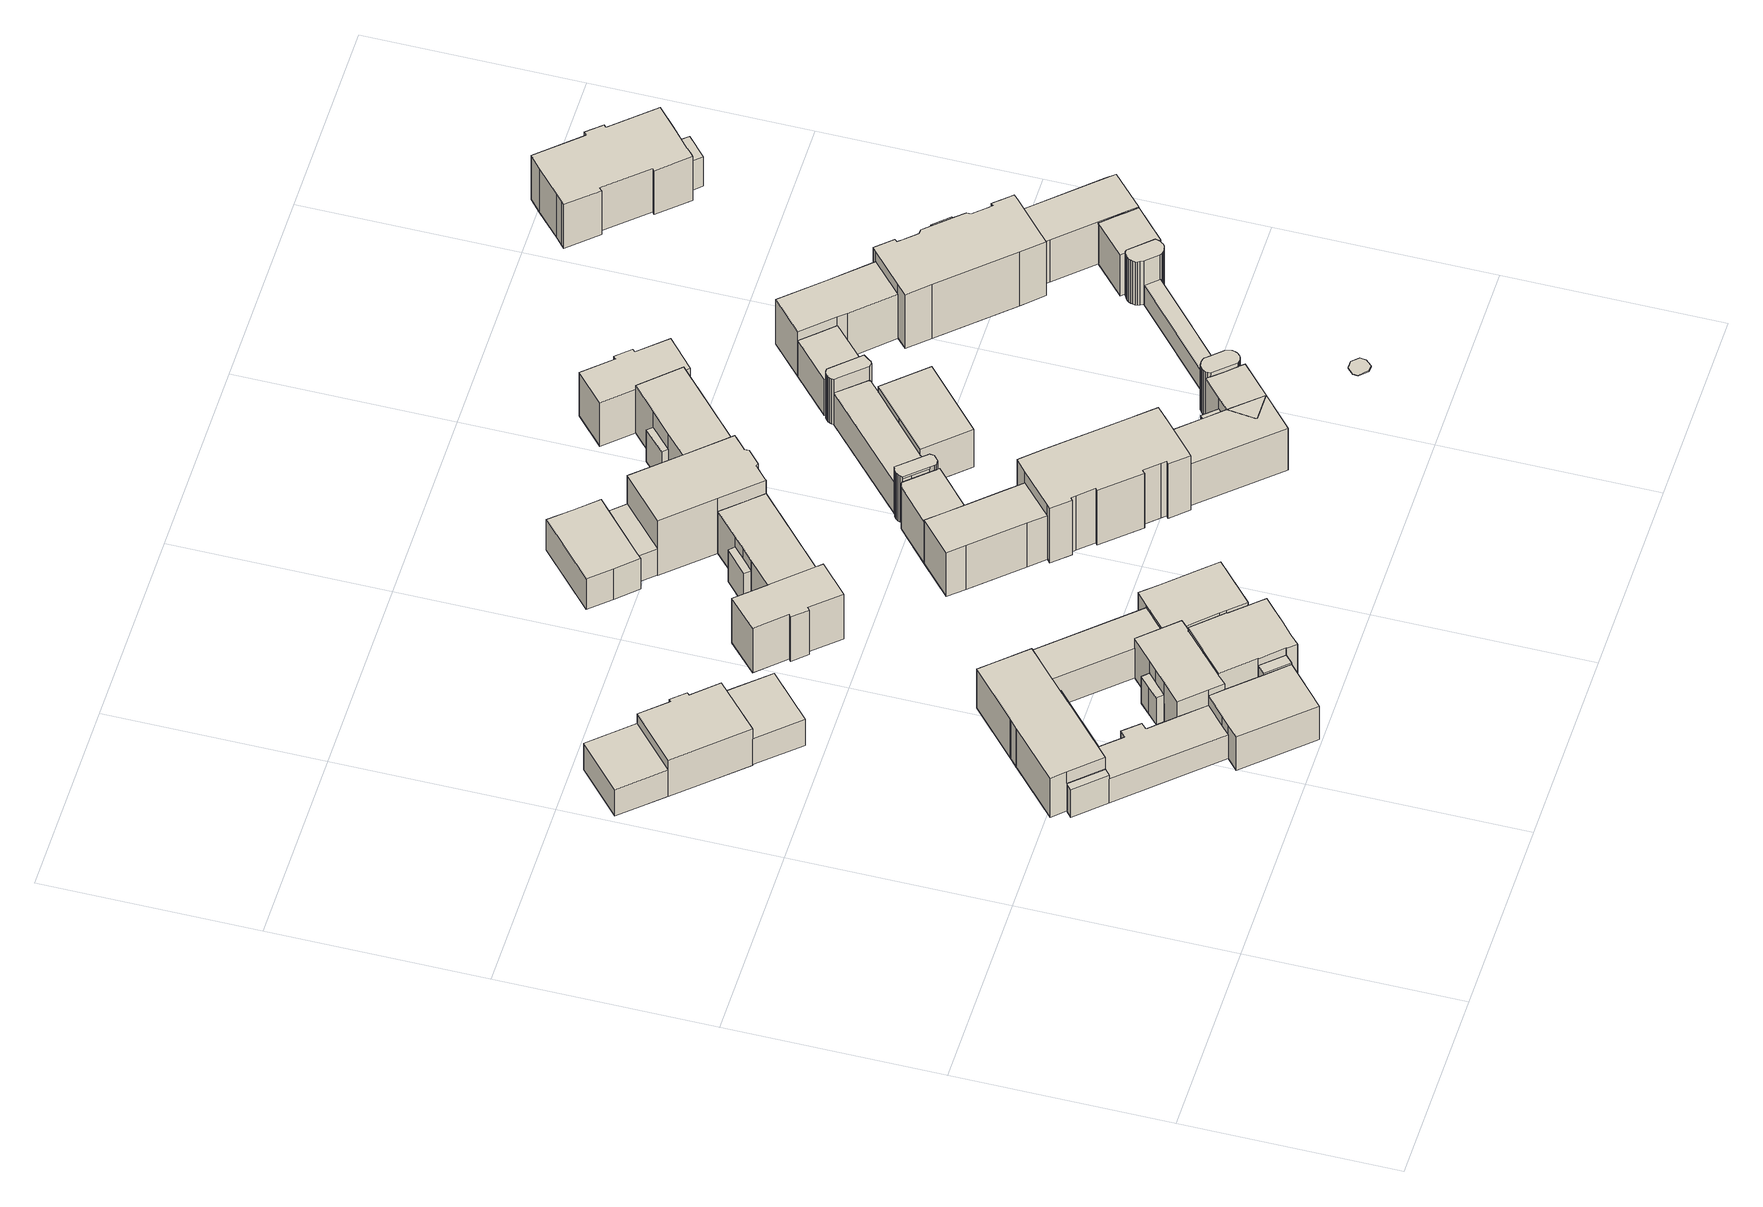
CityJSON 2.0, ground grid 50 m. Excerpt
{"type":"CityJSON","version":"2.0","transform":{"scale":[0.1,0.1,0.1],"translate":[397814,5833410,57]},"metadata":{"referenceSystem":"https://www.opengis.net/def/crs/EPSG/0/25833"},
"CityObjects":{
"building1":{"type":"Building","attributes":{"name":"Haus 26","Gemeindeschluessel":"11000003","function":"31001_1010"},"address":[{"country":"Germany","locality":"Berlin","thoroughfareNumber":"90 (16)","thoroughfareName":"Wiltbergstraße"}],"children":["building1-1","building1-2","building1-3"]},
"building1-1":{"type":"BuildingPart","attributes":{"BezugspunktDach":"2200","measuredHeight":11.38,"storeysAboveGround":1},"parents":["building1"],"geometry":[{"type":"Solid","lod":"1","boundaries":[[[[0,1,2,3]],[[4,5,6,7]],[[5,4,2,1]],[[6,5,1,0]],[[7,6,0,3]],[[7,3,2,4]]]]}]},
"building1-2":{"type":"BuildingPart","attributes":{"BezugspunktDach":"2200","measuredHeight":15.1,"storeysAboveGround":1},"parents":["building1"],"geometry":[{"type":"MultiSurface","lod":"1","boundaries":[[[8,9,10,11,12,13,14,15]],[[16,17,18,19,20,21,22,23]],[[24,25,15,14]],[[16,23,26,27,28]],[[17,16,14,13]],[[18,17,13,12]],[[19,18,12,11]],[[20,19,11,10]],[[21,20,10,9]],[[22,21,4,7,3,2,9,8]],[[23,22,8,15]],[[28,27,26,25,24]],[[2,3,7,4]]]}]},
"building1-3":{"type":"BuildingPart","attributes":{"BezugspunktDach":"2200","measuredHeight":11.54,"storeysAboveGround":1},"parents":["building1"],"geometry":[{"type":"MultiSurface","lod":"1","boundaries":[[[25,24,29,30]],[[31,28,27,32]],[[31,32,30,29]],[[28,31,29,24]],[[32,27,25,30]],[[27,28,24,25,33]]]}]},
"building2":{"type":"Building","attributes":{"Gemeindeschluessel":"11000003","BezugspunktDach":"2200","function":"51009_1610","measuredHeight":4.75,"storeysAboveGround":0},"address":[{"country":"Germany","locality":"Berlin"}],"geometry":[{"type":"Solid","lod":"1","boundaries":[[[[34,35,36,37,38,39]],[[40,41,42,43,44,45]],[[40,45,39,38]],[[41,40,38,37]],[[42,41,37,36]],[[43,42,36,35]],[[44,43,35,34]],[[45,44,34,39]]]]}]},
"building3":{"type":"Building","attributes":{"name":"Haus 20","Gemeindeschluessel":"11000003","function":"31001_2020"},"address":[{"country":"Germany","locality":"Berlin","thoroughfareNumber":"50 (21)","thoroughfareName":"Wiltbergstraße"}],"children":["building3-1","building3-2","building3-3","building3-4","building3-5","building3-6","building3-7","building3-8","building3-9","building3-10","building3-11","building3-12"]},
"building3-1":{"type":"BuildingPart","attributes":{"BezugspunktDach":"2200","measuredHeight":15.46,"storeysAboveGround":1},"parents":["building3"],"geometry":[{"type":"MultiSurface","lod":"1","boundaries":[[[46,47,48,49,50,51,52,53,54,55,56,57,58,59,60,61]],[[62,63,64,65,66,67,68,69,70,71,72,73,74,75,76,77]],[[78,79,77,61,60]],[[63,80,81,78,60,59]],[[82,80,63,59,58]],[[65,64,58,57]],[[66,83,84,57,56]],[[85,83,66,56,55]],[[68,67,55,54]],[[69,68,54,53]],[[70,69,53,52]],[[71,70,52,51]],[[72,71,51,50]],[[73,72,50,49]],[[74,73,49,48]],[[86,87,88,74,48,47]],[[76,75,47,46]],[[77,76,46,61]],[[62,77,79,78]],[[80,63,89,81]],[[62,78,81,89]],[[64,63,80,82]],[[84,83,66,65]],[[90,67,66,83,85]],[[75,74,88,87,86]]]}]},
"building3-2":{"type":"BuildingPart","attributes":{"BezugspunktDach":"2200","measuredHeight":13.93,"storeysAboveGround":1},"parents":["building3"],"geometry":[{"type":"MultiSurface","lod":"1","boundaries":[[[91,92,93,94,95,96,97,98]],[[99,100,101,102,103,104,105,106]],[[99,106,98,97]],[[107,108,97,96]],[[109,110,107,100,96,95]],[[111,112,113,111,114]],[[103,102,94,93]],[[105,104,92,91]],[[106,105,91,98]],[[100,99,115,108,107]],[[101,112,111,110,109]],[[114,111,113,100,107,110]],[[95,94,102,101]],[[116,104,103,93,92]]]}]},
"building3-3":{"type":"BuildingPart","attributes":{"BezugspunktDach":"2200","measuredHeight":11.31,"storeysAboveGround":1},"parents":["building3"],"geometry":[{"type":"MultiSurface","lod":"1","boundaries":[[[108,110,109,117,118,119,120,121,122,123,124]],[[125,126,127,128,129,130,131,101,111,99,132]],[[127,126,122,121]],[[128,127,121,120]],[[129,128,120,119]],[[130,129,119,118]],[[131,130,118,117]],[[133,100,107,100,134]],[[132,99,108,124]],[[125,135,136,123]],[[132,124,136,135]],[[126,125,123,122]],[[101,131,117,109]],[[111,101,109,110]],[[134,100,107,108,99]],[[111,110,107,100,133]]]}]},
"building3-4":{"type":"BuildingPart","attributes":{"BezugspunktDach":"2200","measuredHeight":11,"storeysAboveGround":1},"parents":["building3"],"geometry":[{"type":"Solid","lod":"1","boundaries":[[[[137,138,88,87,139]],[[75,74,73,104,103]],[[75,103,139,87]],[[73,74,88,138]],[[104,73,138,137]],[[103,104,137,139],[103,93,92,104]],[[75,87,88,74]],[[93,103,104,92]]]]}]},
"building3-5":{"type":"BuildingPart","attributes":{"BezugspunktDach":"2200","measuredHeight":15.38,"storeysAboveGround":1},"parents":["building3"],"geometry":[{"type":"MultiSurface","lod":"1","boundaries":[[[140,141,79,81,80,82,142,143,144,145,146,147,148,149]],[[150,151,152,153,154,155,156,64,63,89,77,102,101,131]],[[150,131,149,148]],[[157,158,159,150,148,147]],[[160,161,157,151,147,146]],[[153,152,146,145]],[[162,163,153,145,144]],[[164,165,166,155,154,144,143],[166,167,162,154]],[[156,168,164,143,142]],[[64,156,142,82]],[[102,77,79,141]],[[95,94,141,140]],[[169,117,109,101,131,101,140,149]],[[151,170,158,157]],[[170,150,159,158,171]],[[152,151,157,161,160]],[[154,153,163,162]],[[167,166,154,162]],[[155,166,165,164]],[[155,164,168,156]],[[172,63,64,82,80]],[[89,63,80,81]],[[173,77,62,78,79]],[[174,89,175,81,78,176,62]],[[101,102,94,95]],[[131,101,109,117,169]]]}]},
"building3-6":{"type":"BuildingPart","attributes":{"BezugspunktDach":"2200","measuredHeight":11.17,"storeysAboveGround":1},"parents":["building3"],"geometry":[{"type":"MultiSurface","lod":"1","boundaries":[[[163,162,167,177,178,179,180,181]],[[182,183,184,185,166,154,153,186]],[[187,188,189,190,179]],[[184,183,179,178]],[[186,153,163,181]],[[182,186,191,181,180]],[[182,180,190,189]],[[183,189,188,187]],[[185,184,178,177]],[[192,166,193,185,194,177,167]],[[154,166,167,162]],[[153,154,162,163]]]}]},
"building3-7":{"type":"BuildingPart","attributes":{"BezugspunktDach":"2200","measuredHeight":13.79,"storeysAboveGround":1},"parents":["building3"],"geometry":[{"type":"MultiSurface","lod":"1","boundaries":[[[164,168,195,196,197,198,199,200,201,202,203,165]],[[184,204,205,206,207,208,209,210,211,156,155,166]],[[178,177,185,166,165,203],[185,177,167,166]],[[204,184,203,202]],[[205,204,202,201]],[[206,205,201,200]],[[207,206,200,199]],[[208,207,199,198]],[[212,213,198,197]],[[214,212,209,197,196]],[[211,210,196,195]],[[156,211,195,168]],[[184,215,185,177,178]],[[177,185,166,167]],[[209,208,213,212]],[[216,210,217,209,212,214]],[[155,156,168,164]],[[167,166,155,164,165]]]}]},
"building3-8":{"type":"BuildingPart","attributes":{"BezugspunktDach":"2200","measuredHeight":6.77,"storeysAboveGround":1},"parents":["building3"],"geometry":[{"type":"MultiSurface","lod":"1","boundaries":[[[85,213,214,84,83]],[[65,210,208,67,66]],[[210,65,84,214]],[[67,208,213,85]],[[66,83,84,65]],[[209,212,213,208]],[[210,214,212,209]],[[67,85,83,66]]]}]},
"building3-9":{"type":"BuildingPart","attributes":{"BezugspunktDach":"2200","measuredHeight":9.48,"storeysAboveGround":1},"parents":["building3"],"geometry":[{"type":"MultiSurface","lod":"1","boundaries":[[[159,158,161,218,219,220]],[[221,222,152,170,150,223]],[[221,223,220,219]],[[222,221,219,218]],[[152,222,218,161]],[[223,150,159,220]],[[170,151,157,158]],[[152,161,157,224,151]],[[150,170,158,159]]]}]},
"building3-10":{"type":"BuildingPart","attributes":{"BezugspunktDach":"2200","measuredHeight":15.88,"storeysAboveGround":1},"parents":["building3"],"geometry":[{"type":"MultiSurface","lod":"1","boundaries":[[[225,226,227,228,229,230,231,232,233,234,235,236,237]],[[238,239,240,241,242,243,244,245,246,247,248,249,250]],[[238,250,237,236]],[[239,238,236,235]],[[240,239,235,234]],[[241,240,234,233]],[[242,241,233,232]],[[243,242,232,231]],[[188,251,231,230]],[[181,180,190,230,229]],[[186,245,244,189,182]],[[246,245,229,228]],[[247,246,228,227]],[[136,123,125,135,248,247,227,226],[126,125,123,122]],[[249,248,226,225],[249,252,253,248]],[[250,249,225,237]],[[254,244,243,251,188]],[[186,182,180,181]],[[182,189,190,180]],[[135,125,123,136]],[[123,125,126,122]],[[252,249,248,253]]]}]},
"building3-11":{"type":"BuildingPart","attributes":{"BezugspunktDach":"2200","measuredHeight":8.69,"storeysAboveGround":1},"parents":["building3"],"geometry":[{"type":"MultiSurface","lod":"1","boundaries":[[[188,187,255,251]],[[256,257,244,243]],[[256,243,251,255]],[[257,256,255,187]],[[244,257,183,189,188]],[[187,188,189,183]],[[243,244,188,251]]]}]},
"building3-12":{"type":"BuildingPart","attributes":{"BezugspunktDach":"2200","measuredHeight":8.69,"storeysAboveGround":1},"parents":["building3"],"geometry":[{"type":"MultiSurface","lod":"1","boundaries":[[[258,253,252,259]],[[249,248,260,261]],[[249,261,259,252]],[[124,136,135,132,260,248,253,258]],[[261,260,258,259]],[[253,248,249,252]],[[132,135,136,124]]]}]},
"building4":{"type":"Building","attributes":{"Gemeindeschluessel":"11000003","BezugspunktDach":"2200","function":"51009_1610","measuredHeight":4.71,"storeysAboveGround":0},"address":[{"country":"Germany","locality":"Berlin"}],"geometry":[{"type":"Solid","lod":"1","boundaries":[[[[262,263,264,265]],[[266,267,268,269]],[[266,269,265,264]],[[267,266,264,263]],[[268,267,263,262]],[[269,268,262,265]]]]}]},
"building5":{"type":"Building","attributes":{"name":"Evangelische Schule Berlin-Buch Haus 27","Gemeindeschluessel":"11000003","function":"31001_3021"},"address":[{"country":"Germany","locality":"Berlin","thoroughfareNumber":"90 (17)","thoroughfareName":"Wiltbergstraße"}],"children":["building5-1","building5-2","building5-3","building5-4","building5-5","building5-6","building5-7","building5-8","building5-9"]},
"building5-1":{"type":"BuildingPart","attributes":{"BezugspunktDach":"2200","measuredHeight":16.35,"storeysAboveGround":2},"parents":["building5"],"geometry":[{"type":"MultiSurface","lod":"1","boundaries":[[[270,271,272,273,274,275,276,277,278,279,280,281]],[[282,283,284,285,286,287,288,289,290,291,292,293]],[[282,293,281,280]],[[283,282,280,279]],[[294,295,283,279,278]],[[285,296,294,278,277]],[[286,285,277,276]],[[286,297,286,287]],[[287,275,287,288]],[[289,288,274,288,289,298]],[[290,289,273,272]],[[284,283,295,294]],[[284,294,296,285]],[[287,286,297,276,275]],[[288,287,275,274]],[[298,289,288,274,273]],[[291,290,272,271]],[[292,299,291,271,270]],[[292,270,281,293]]]}]},
"building5-2":{"type":"BuildingPart","attributes":{"BezugspunktDach":"2200","measuredHeight":10.02,"storeysAboveGround":2},"parents":["building5"],"geometry":[{"type":"Solid","lod":"1","boundaries":[[[[295,294,296,300,301]],[[302,285,284,283,303]],[[302,303,301,300]],[[285,302,300,296]],[[303,283,295,301]],[[284,285,296,294]],[[284,294,295,283]]]]}]},
"building5-3":{"type":"BuildingPart","attributes":{"BezugspunktDach":"2200","measuredHeight":21.59,"storeysAboveGround":2},"parents":["building5"],"geometry":[{"type":"MultiSurface","lod":"1","boundaries":[[[304,305,306,307,308,309,310,311,312,313,314,315]],[[316,317,318,319,320,321,322,323,324,289,286,325]],[[326,327,328,329,316,325,315,314]],[[317,316,314,313]],[[330,331,332,313,312]],[[319,318,312,311]],[[320,319,311,310]],[[321,320,310,309]],[[322,321,309,308]],[[323,322,308,307]],[[324,323,307,306]],[[289,324,306,305]],[[286,276,275,274,273,305,304]],[[325,286,304,315]],[[329,328,327,326]],[[318,317,332,331,330]],[[287,275,276,286]],[[287,288,274,275]],[[289,273,274,288]]]}]},
"building5-4":{"type":"BuildingPart","attributes":{"BezugspunktDach":"2200","measuredHeight":14.94,"storeysAboveGround":2},"parents":["building5"],"geometry":[{"type":"MultiSurface","lod":"1","boundaries":[[[330,333,334,335,336,331]],[[337,338,339,340,341,342]],[[337,342,331,336]],[[343,344,336,335]],[[339,338,335,334]],[[340,345,346,334,333]],[[341,340,333,330]],[[342,341,318,317]],[[338,337,344,343]],[[339,346,345,340]],[[317,318,347,330,331]]]}]},
"building5-5":{"type":"BuildingPart","attributes":{"BezugspunktDach":"2200","measuredHeight":10.42,"storeysAboveGround":2},"parents":["building5"],"geometry":[{"type":"MultiSurface","lod":"1","boundaries":[[[348,349,350,351,352,353,354,355]],[[356,357,358,359,360,361,362,363]],[[356,363,355,354]],[[357,356,354,353]],[[358,357,353,352]],[[359,358,352,351]],[[364,365,359,351,350]],[[361,360,350,349]],[[362,361,349,348]],[[363,362,348,355]],[[366,360,359,365,364]]]}]},
"building5-6":{"type":"BuildingPart","attributes":{"BezugspunktDach":"2200","measuredHeight":8.83,"storeysAboveGround":2},"parents":["building5"],"geometry":[{"type":"MultiSurface","lod":"1","boundaries":[[[327,326,365,364]],[[359,329,328,360]],[[329,359,365,326]],[[360,328,327,364]],[[367,359,360,364,365]],[[328,329,326,327]]]}]},
"building5-7":{"type":"BuildingPart","attributes":{"BezugspunktDach":"2200","measuredHeight":16.11,"storeysAboveGround":2},"parents":["building5"],"geometry":[{"type":"MultiSurface","lod":"1","boundaries":[[[368,369,370,371,372,373,374,375,376,377,378]],[[379,380,293,290,381,382,383,384,385,386,387]],[[379,387,378,377]],[[380,379,377,376]],[[293,380,376,375]],[[290,272,271,270,281,375,374]],[[381,290,374,373]],[[382,381,373,372]],[[383,382,372,371]],[[384,383,371,370]],[[385,384,370,369]],[[386,385,369,368]],[[387,386,368,378]],[[291,271,272,290]],[[292,270,271,291]],[[292,293,388,281,270,389]]]}]},
"building5-8":{"type":"BuildingPart","attributes":{"BezugspunktDach":"2200","measuredHeight":15.77,"storeysAboveGround":2},"parents":["building5"],"geometry":[{"type":"MultiSurface","lod":"1","boundaries":[[[346,345,390,391,392,393,394,395,396,397]],[[398,399,400,401,402,403,404,340,339,405]],[[398,405,397,396]],[[399,398,396,395]],[[400,399,395,394]],[[401,400,394,393]],[[402,401,393,392]],[[403,402,392,391]],[[404,403,391,390]],[[340,404,390,345]],[[405,339,346,397]],[[406,339,340,345,346]]]}]},
"building5-9":{"type":"BuildingPart","attributes":{"BezugspunktDach":"2200","measuredHeight":10.01,"storeysAboveGround":2},"parents":["building5"],"geometry":[{"type":"Solid","lod":"1","boundaries":[[[[344,343,407,408]],[[409,338,337,410]],[[409,410,408,407]],[[338,409,407,343]],[[410,337,344,408]],[[337,338,343,344]]]]}]},
"building6":{"type":"Building","attributes":{"Gemeindeschluessel":"11000003","BezugspunktDach":"2200","function":"31001_1010","measuredHeight":9.65,"storeysAboveGround":1},"address":[{"country":"Germany","locality":"Berlin","thoroughfareNumber":"50 (19)","thoroughfareName":"Wiltbergstraße"}],"geometry":[{"type":"Solid","lod":"1","boundaries":[[[[411,412,413,414]],[[415,416,417,418]],[[415,418,414,413]],[[416,415,413,412]],[[417,416,412,411]],[[418,417,411,414]]]]}]},
"building7":{"type":"Building","attributes":{"name":"Haus 21","Gemeindeschluessel":"11000003","function":"31001_1010"},"address":[{"country":"Germany","locality":"Berlin","thoroughfareNumber":"50 (18)","thoroughfareName":"Wiltbergstraße"}],"children":["building7-1","building7-2","building7-3","building7-4","building7-5","building7-6","building7-7","building7-8","building7-9","building7-10","building7-11","building7-12","building7-13","building7-14","building7-15","building7-16"]},
"building7-1":{"type":"BuildingPart","attributes":{"BezugspunktDach":"2200","measuredHeight":15.93,"storeysAboveGround":2},"parents":["building7"],"geometry":[{"type":"MultiSurface","lod":"1","boundaries":[[[419,420,421,422,423,424,425,426]],[[427,428,418,417,429,430,431,432]],[[427,432,426,433,434]],[[418,428,424,423]],[[417,418,423,422]],[[429,417,422,421]],[[430,429,421,420]],[[431,430,420,419]],[[432,431,419,426]],[[434,433,426,425]],[[428,427,425,424]]]}]},
"building7-2":{"type":"BuildingPart","attributes":{"BezugspunktDach":"2200","measuredHeight":13.93,"storeysAboveGround":2},"parents":["building7"],"geometry":[{"type":"MultiSurface","lod":"1","boundaries":[[[435,436,437,438,439,440,441,442,443,444,445,446,447,448,449,450,451,452,453,454,455,456,457,458,459]],[[460,461,462,463,464,465,466,467,468,469,470,471,472,473,474,475,476,477,478,479,480,481,482,483,484]],[[460,484,459,458]],[[461,460,458,457]],[[462,461,457,456]],[[463,462,456,455]],[[464,463,455,454]],[[465,464,454,453]],[[466,465,453,452]],[[467,466,452,451]],[[468,467,451,450]],[[469,468,450,449]],[[470,469,449,448]],[[471,470,448,447]],[[472,471,447,446]],[[473,472,446,445]],[[474,473,445,444]],[[475,474,444,443]],[[476,475,443,442]],[[477,476,442,441]],[[478,477,441,440]],[[479,478,440,439]],[[480,479,439,438]],[[481,480,438,437]],[[482,481,437,436]],[[483,482,436,435]],[[485,486,487,435,459]],[[484,488,486,485]],[[488,483,487,486]]]}]},
"building7-3":{"type":"BuildingPart","attributes":{"BezugspunktDach":"2200","measuredHeight":14.17,"storeysAboveGround":2},"parents":["building7"],"geometry":[{"type":"MultiSurface","lod":"1","boundaries":[[[489,490,491,492,493,494,495,496,497,498,499,500,501,502,503]],[[504,505,506,507,508,509,510,511,512,513,514,515,516,517,518]],[[504,518,503,502]],[[505,504,502,501]],[[506,505,501,500]],[[507,506,500,499]],[[508,507,499,498]],[[509,508,498,497]],[[510,509,497,496]],[[511,510,496,495]],[[519,520,521,511,495,494]],[[513,512,494,493]],[[514,513,493,492]],[[515,514,492,491]],[[516,515,491,490]],[[517,516,490,489]],[[522,523,524,489,503]],[[512,525,520,519]],[[525,511,521,520,526]],[[518,527,523,522]],[[527,517,524,523]]]}]},
"building7-4":{"type":"BuildingPart","attributes":{"BezugspunktDach":"2200","measuredHeight":21.02,"storeysAboveGround":2},"parents":["building7"],"geometry":[{"type":"MultiSurface","lod":"1","boundaries":[[[528,529,530,531,532,533,534,535,536,537,538,539,540,541,542,543,544,545,546,547,548,549,550,551]],[[552,553,554,555,556,557,558,559,560,561,562,563,564,565,566,567,568,569,570,571,572,573,574,575]],[[552,575,551,550]],[[553,576,577,550,549]],[[554,553,549,548]],[[555,554,548,547]],[[556,555,547,546]],[[557,556,546,545]],[[558,557,545,544]],[[559,558,544,543]],[[560,559,543,542]],[[561,560,542,541]],[[562,561,541,540]],[[563,562,540,539]],[[564,563,539,538]],[[565,564,538,537]],[[566,565,537,536]],[[567,566,536,535]],[[568,567,535,534]],[[569,568,534,533]],[[570,569,533,532]],[[578,579,532,531]],[[572,571,531,530]],[[573,572,530,529]],[[574,573,529,528]],[[575,574,528,551]],[[552,577,576,553]],[[571,570,579,578]]]}]},
"building7-5":{"type":"BuildingPart","attributes":{"BezugspunktDach":"2200","measuredHeight":14.51,"storeysAboveGround":2},"parents":["building7"],"geometry":[{"type":"MultiSurface","lod":"1","boundaries":[[[580,581,582,583,584,585,586,587,588,589,590,591]],[[592,593,594,595,596,597,598,599,600,601,602,603]],[[592,603,591,590]],[[593,592,590,589]],[[594,593,589,588]],[[595,594,588,587]],[[596,595,587,586]],[[597,596,586,585]],[[598,597,585,584]],[[604,605,606,584,583]],[[600,599,583,582]],[[601,600,582,581]],[[602,601,581,580]],[[599,607,605,604]],[[598,606,605,607]],[[602,608,609,603]]]}]},
"building7-6":{"type":"BuildingPart","attributes":{"BezugspunktDach":"2200","measuredHeight":15.92,"storeysAboveGround":2},"parents":["building7"],"geometry":[{"type":"MultiSurface","lod":"1","boundaries":[[[610,611,612,613,614,615,616,579,578]],[[617,618,619,620,621,622,623,624,625]],[[617,625,626,571,570]],[[618,617,579,616]],[[619,618,616,615]],[[620,619,615,614]],[[621,620,614,613]],[[627,628,621,613,612]],[[629,630,631,632,627,612,611]],[[624,623,611,610]],[[625,624,610,578]],[[570,571,626,578,579]],[[622,621,628,627]],[[623,633,634,631,630,629]],[[635,636,632,631,634]],[[637,636,622,627,632]]]}]},
"building7-7":{"type":"BuildingPart","attributes":{"BezugspunktDach":"2200","measuredHeight":15.85,"storeysAboveGround":2},"parents":["building7"],"geometry":[{"type":"MultiSurface","lod":"1","boundaries":[[[638,639,640,628,632,631,630,641]],[[623,634,636,621,642,643,644,645]],[[623,645,641,630]],[[646,622,647]],[[642,621,628,640]],[[643,642,640,648,649,650]],[[644,643,639,650,651]],[[645,644,651,652,653,641]],[[634,623,630,631]],[[636,634,631,632]],[[647,622,627,628,621]],[[636,632,627,622,646]],[[650,649,648,639]],[[651,650,639,638]],[[638,653,652,651]]]}]},
"building7-8":{"type":"BuildingPart","attributes":{"BezugspunktDach":"2200","measuredHeight":15.97,"storeysAboveGround":2},"parents":["building7"],"geometry":[{"type":"MultiSurface","lod":"1","boundaries":[[[654,655,656,657,658,659,660,661,662]],[[663,664,665,666,667,668,669,670,671]],[[663,671,662,661]],[[672,673,674,661,660]],[[665,675,672,664,660,659]],[[666,665,659,658]],[[667,666,658,657]],[[668,667,676,677]],[[669,668,656,655]],[[670,669,655,654]],[[671,670,654,662]],[[664,663,674,673,672]],[[664,672,675,665]],[[677,676,657,656]]]}]},
"building7-9":{"type":"BuildingPart","attributes":{"BezugspunktDach":"2200","measuredHeight":13.12,"storeysAboveGround":2},"parents":["building7"],"geometry":[{"type":"MultiSurface","lod":"1","boundaries":[[[675,678,608,609,679,680,681,682,673]],[[683,684,685,686,687,688,689,665,663]],[[683,663,673,682]],[[684,683,682,681]],[[685,684,681,680]],[[686,685,680,679]],[[687,686,679,609]],[[688,687,603,602]],[[689,688,608,678]],[[665,689,678,675]],[[602,603,609,608]],[[663,664,672,673]],[[675,672,664,665]]]}]},
"building7-10":{"type":"BuildingPart","attributes":{"BezugspunktDach":"2200","measuredHeight":15.93,"storeysAboveGround":2},"parents":["building7"],"geometry":[{"type":"MultiSurface","lod":"1","boundaries":[[[421,690,486,691,692,422,693]],[[417,416,694,695,696,429,697]],[[417,697,693,422]],[[416,417,422,692]],[[694,416,692,691]],[[695,694,691,485,484,488]],[[696,695,486,488,483,487,690]],[[429,696,690,421]],[[697,429,421,693]],[[488,484,485,486]],[[487,483,488,486]]]}]},
"building7-11":{"type":"BuildingPart","attributes":{"BezugspunktDach":"2200","measuredHeight":21.17,"storeysAboveGround":2},"parents":["building7"],"geometry":[{"type":"MultiSurface","lod":"1","boundaries":[[[698,699,700,701,702,703,704,705,706,707,708,709,710,711,712,713,714,715,716,717,718]],[[677,676,719,720,721,722,723,724,433,725,726,727,728,729,730,731,732,733,734,735,736]],[[677,736,718,717]],[[657,656,717,716]],[[719,676,716,715]],[[720,719,715,714]],[[721,720,714,713]],[[722,721,713,712]],[[723,722,712,711]],[[724,723,711,710]],[[433,426,425,424,710,709]],[[725,433,709,708]],[[726,725,708,707]],[[727,726,707,706]],[[728,727,706,705]],[[729,728,705,704]],[[730,729,704,703]],[[731,730,703,702]],[[732,731,702,701]],[[733,732,701,700]],[[734,733,700,699]],[[735,734,699,698]],[[736,735,698,718]],[[676,677,737,656,657]],[[434,425,426,433]],[[724,738,424,425,434]]]}]},
"building7-12":{"type":"BuildingPart","attributes":{"BezugspunktDach":"2200","measuredHeight":17.54,"storeysAboveGround":2},"parents":["building7"],"geometry":[{"type":"MultiSurface","lod":"1","boundaries":[[[739,740,741,742,743,744]],[[745,746,747,748,749,750]],[[751,752,750,744,743]],[[753,751,745,743,742]],[[747,746,742,741]],[[748,747,741,740]],[[749,748,740,739]],[[750,749,739,744]],[[745,750,752,751]],[[746,754,745,751,753]]]}]},
"building7-13":{"type":"BuildingPart","attributes":{"BezugspunktDach":"2200","measuredHeight":11.43,"storeysAboveGround":2},"parents":["building7"],"geometry":[{"type":"MultiSurface","lod":"1","boundaries":[[[605,604,752,753,524,523,522,606]],[[518,527,517,746,750,755,756,757]],[[518,757,606,522]],[[517,527,523,527,517,524]],[[746,517,524,753]],[[755,750,752,604]],[[756,755,604,599,607]],[[757,756,605,607,598]],[[527,518,522,523]],[[745,751,752,750,758]],[[746,753,751,759,745]],[[607,599,604,605]],[[598,607,605,606]]]}]},
"building7-14":{"type":"BuildingPart","attributes":{"BezugspunktDach":"2200","measuredHeight":13.57,"storeysAboveGround":2},"parents":["building7"],"geometry":[{"type":"MultiSurface","lod":"1","boundaries":[[[760,761,762,763,764,765,766,767,768,769,770,771,772,773,774,775,776,777,778,779,780,781,782]],[[783,784,785,786,787,788,789,652,649,790,791,792,793,794,795,796,797,798,799,800,801,802,803]],[[783,803,782,781]],[[784,783,781,780]],[[785,784,780,779]],[[786,785,779,778]],[[787,786,778,777]],[[788,787,777,776]],[[789,788,776,775]],[[652,789,775,774]],[[648,639,638,653,774,773]],[[790,649,773,772]],[[791,790,772,771]],[[792,791,771,770]],[[793,792,770,769]],[[794,793,769,768]],[[795,794,768,767]],[[796,795,767,766]],[[797,796,766,765]],[[798,797,765,764]],[[799,798,764,763]],[[800,799,763,762]],[[801,800,762,761]],[[802,801,761,760]],[[803,802,760,782]],[[649,650,639,648]],[[650,651,638,639]],[[804,651,652,653,638]]]}]},
"building7-15":{"type":"BuildingPart","attributes":{"BezugspunktDach":"2200","measuredHeight":18.25,"storeysAboveGround":2},"parents":["building7"],"geometry":[{"type":"MultiSurface","lod":"1","boundaries":[[[805,806,577,576,807,808,809]],[[810,811,812,813,814,815,816]],[[810,816,809,808]],[[811,810,808,807]],[[812,811,807,576]],[[813,812,576,553,552,577]],[[814,813,577,806]],[[815,814,806,805]],[[817,818,819,805,809]],[[577,552,553,576]],[[816,820,821,818,817]],[[815,819,818,821]]]}]},
"building7-16":{"type":"BuildingPart","attributes":{"BezugspunktDach":"2200","measuredHeight":12.15,"storeysAboveGround":2},"parents":["building7"],"geometry":[{"type":"MultiSurface","lod":"1","boundaries":[[[521,520,519,819,818,817,822]],[[816,821,815,823,824,825,826]],[[816,826,822,817]],[[823,815,819,519]],[[824,823,519,512,525]],[[825,824,520,525,511]],[[826,825,521,822]],[[821,816,817,818]],[[821,818,819,815]],[[525,512,519,520]],[[511,525,520,521]]]}]},
"building8":{"type":"Building","attributes":{"Gemeindeschluessel":"11000003","BezugspunktDach":"2200","function":"31001_2000","measuredHeight":0.292,"storeysAboveGround":1},"address":[{"country":"Germany","locality":"Berlin","thoroughfareNumber":"50 (45)","thoroughfareName":"Wiltbergstraße"}],"geometry":[{"type":"Solid","lod":"1","boundaries":[[[[827,828,829,830,831,832,833,834]],[[835,836,837,838,839,840,841,842]],[[835,842,834,833]],[[836,835,833,832]],[[837,836,832,831]],[[838,837,831,830]],[[839,838,830,829]],[[840,839,829,828]],[[841,840,828,827]],[[842,841,827,834]]]]}]},
"building9":{"type":"Building","attributes":{"Gemeindeschluessel":"11000003","BezugspunktDach":"2200","function":"51009_1610","measuredHeight":7.19,"storeysAboveGround":0},"address":[{"country":"Germany","locality":"Berlin"}],"geometry":[{"type":"Solid","lod":"1","boundaries":[[[[843,844,845,846]],[[847,848,849,850]],[[847,850,846,845]],[[848,847,845,844]],[[849,848,844,843]],[[850,849,843,846]]]]}]},
"building10":{"type":"Building","attributes":{"Gemeindeschluessel":"11000003","BezugspunktDach":"2200","function":"51009_1610","measuredHeight":15.5,"storeysAboveGround":0},"address":[{"country":"Germany","locality":"Berlin"}],"geometry":[{"type":"Solid","lod":"1","boundaries":[[[[851,852,853,854]],[[855,856,857,858]],[[855,858,854,853]],[[856,855,853,852]],[[857,856,852,851]],[[858,857,851,854]]]]}]},
"building11":{"type":"Building","attributes":{"Gemeindeschluessel":"11000003","BezugspunktDach":"2200","function":"51009_1610","measuredHeight":12.57,"storeysAboveGround":0},"address":[{"country":"Germany","locality":"Berlin"}],"geometry":[{"type":"Solid","lod":"1","boundaries":[[[[859,860,861,862]],[[863,864,865,866]],[[863,866,862,861]],[[864,863,861,860]],[[865,864,860,859]],[[866,865,859,862]]]]}]},
"building12":{"type":"Building","attributes":{"name":"Haus 28","Gemeindeschluessel":"11000003","function":"31001_3060"},"address":[{"country":"Germany","locality":"Berlin","thoroughfareNumber":"64","thoroughfareName":"Wiltbergstraße"}],"children":["building12-1","building12-2"]},
"building12-1":{"type":"BuildingPart","attributes":{"BezugspunktDach":"2200","measuredHeight":17.31,"storeysAboveGround":2},"parents":["building12"],"geometry":[{"type":"MultiSurface","lod":"1","boundaries":[[[867,868,869,870,871,872,873,874,875,876,877,878,879,880,881,882,883,884,885]],[[886,887,888,889,890,891,892,893,894,895,896,897,898,899,900,901,902,903,904]],[[886,904,885,884]],[[887,886,884,883]],[[888,887,883,882]],[[889,888,882,881]],[[890,889,881,880]],[[891,890,880,879]],[[892,891,879,878]],[[893,892,878,877]],[[894,893,877,876]],[[895,894,876,875]],[[905,906,875,874]],[[897,896,874,873]],[[898,897,873,872]],[[899,898,872,871]],[[900,899,871,870]],[[901,900,870,869]],[[902,901,869,868]],[[903,902,868,867]],[[904,903,867,885]],[[896,895,907,906,905]]]}]},
"building12-2":{"type":"BuildingPart","attributes":{"BezugspunktDach":"2200","measuredHeight":9.23,"storeysAboveGround":2},"parents":["building12"],"geometry":[{"type":"MultiSurface","lod":"1","boundaries":[[[908,909,910,906,905]],[[895,911,912,897,896]],[[911,895,906,910]],[[912,911,910,909]],[[897,912,909,908]],[[896,897,908,905]],[[913,895,896,905,906]]]}]}
},
"vertices":[
[307,1041,99],[415,1140,99],[332,1232,99],[224,1133,99],[332,1232,18],[415,1140,18],[307,1041,18],[224,1133,18],
[224,1133,130],[332,1232,130],[280,1288,130],[285,1294,130],[257,1325,130],[252,1320,130],[199,1379,130],[90,1280,130],[199,1379,16],[252,1320,16],[257,1325,16],[285,1294,16],[280,1288,16],[332,1232,16],[224,1133,16],[90,1280,16],[199,1379,100],[90,1280,100],[90,1280,97],[90,1280,17],[199,1379,17],
[114,1472,100],[5,1373,100],[114,1472,17],[5,1373,17],[90,1280,38],
[413,419,67],[562,554,67],[540,577,67],[474,517,67],[455,500,67],[392,442,67],[455,500,20],[474,517,20],[540,577,20],[562,554,20],[413,419,20],[392,442,20],
[690,158,150],[689,158,150],[734,109,150],[733,109,150],[751,89,150],[773,110,150],[805,138,150],[834,165,150],[858,187,150],[839,208,150],[794,257,150],[795,258,150],[734,323,150],[733,323,150],[680,275,150],[627,226,150],[680,275,19],[733,323,19],[734,323,19],[795,258,19],[794,257,19],[839,208,19],[858,187,19],[834,165,19],[805,138,19],[773,110,19],[751,89,19],[733,109,19],[734,109,19],[689,158,19],[690,158,19],[627,226,19],[680,275,142],[627,226,142],[733,323,142],[682,276,142],[734,323,142],[794,257,86],[795,258,86],[839,208,86],[689,158,101],[689,158,129],[734,109,129],[682,276,19],[839,208,47],
[617,3,124],[715,92,124],[670,140,124],[608,208,124],[582,236,124],[533,192,124],[513,173,124],[485,148,124],[513,173,19],[533,192,19],[582,236,19],[608,208,19],[670,140,19],[715,92,19],[617,3,19],[485,148,19],[533,192,94],[513,173,94],[582,236,94],[547,204,94],[547,204,19],[548,205,19],[535,193,19],[547,204,67],[513,173,77],[715,92,68],
[532,290,94],[481,345,94],[494,357,94],[461,394,94],[447,381,94],[392,442,94],[358,411,94],[324,380,94],[358,411,19],[392,442,19],[447,381,19],[461,394,19],[494,357,19],[481,345,19],[532,290,19],[324,380,19],[544,201,19],[527,186,19],[339,393,19],[339,393,94],
[715,92,129],[733,109,129],[670,140,129],
[582,236,142],[608,208,142],[755,343,142],[756,344,142],[680,426,142],[679,425,142],[628,378,142],[606,358,142],[577,332,142],[532,290,142],[577,332,19],[606,358,19],[628,378,19],[679,425,19],[680,426,19],[756,344,19],[755,343,19],[606,358,103],[602,355,103],[577,332,103],[628,378,95],[628,378,103],[680,426,112],[679,425,112],[756,344,121],[730,372,121],[730,372,19],[730,372,112],[755,343,121],[532,290,63],[602,355,19],[602,355,21],[733,323,49],[627,226,78],[681,275,19],[682,276,47],[680,275,102],
[763,403,112],[797,433,112],[608,640,112],[574,609,112],[540,577,112],[574,609,19],[608,640,19],[797,433,19],[763,403,19],[540,577,19],[608,640,105],[594,627,105],[594,627,19],[594,627,112],[540,577,62],[730,372,67],[755,395,19],[763,403,86],
[763,335,121],[817,278,121],[828,266,121],[862,229,121],[957,316,121],[923,353,121],[859,422,121],[826,459,121],[797,433,121],[826,459,19],[859,422,19],[923,353,19],[957,316,19],[862,229,19],[828,266,19],[817,278,19],[763,335,19],[828,266,86],[862,229,86],[817,278,86],[776,414,19],[817,278,63],[822,273,19],
[614,392,103],[589,369,103],[564,346,103],[589,369,19],[614,392,19],[564,346,19],[606,358,42],
[278,460,141],[339,393,141],[468,511,141],[474,517,141],[540,577,141],[594,627,141],[533,694,141],[507,722,141],[390,616,141],[387,613,141],[368,596,141],[367,595,141],[251,489,141],[367,595,18],[368,596,18],[387,613,18],[390,616,18],[507,722,18],[533,694,18],[594,627,18],[540,577,18],[474,517,18],[468,511,18],[339,393,18],[278,460,18],[251,489,18],[533,694,105],[278,460,105],[339,393,105],[594,627,43],
[547,707,105],[547,707,18],[608,640,18],
[324,380,105],[262,447,105],[324,380,18],[262,447,18],
[349,1213,65],[364,1227,65],[354,1237,65],[339,1224,65],[354,1237,18],[364,1227,18],[349,1213,18],[339,1224,18],
[637,1172,146],[652,1155,146],[683,1122,146],[860,1284,146],[829,1318,146],[814,1334,146],[783,1368,146],[724,1313,146],[697,1288,146],[668,1262,146],[669,1262,146],[607,1205,146],[669,1262,15],[668,1262,15],[697,1288,15],[724,1313,15],[783,1368,15],[814,1334,15],[829,1318,15],[860,1284,15],[683,1122,15],[652,1155,15],[637,1172,15],[607,1205,15],[697,1288,115],[668,1262,115],[724,1313,115],[783,1368,124],[860,1284,115],[640,1168,15],
[712,1325,115],[657,1275,115],[712,1325,15],[657,1275,15],
[783,1368,187],[860,1284,187],[864,1288,187],[894,1315,187],[901,1313,187],[933,1342,187],[932,1352,187],[960,1378,187],[965,1382,187],[889,1465,187],[794,1569,187],[688,1472,187],[794,1569,15],[889,1465,15],[965,1382,15],[960,1378,15],[932,1352,15],[933,1342,15],[901,1313,15],[894,1315,15],[864,1288,15],[688,1472,15],[794,1569,98],[688,1472,98],[688,1472,17],[794,1569,17],[965,1382,163],[889,1465,163],[889,1465,79],
[1143,1545,163],[1065,1628,163],[1004,1572,163],[952,1524,163],[952,1524,14],[1004,1572,14],[1065,1628,14],[1143,1545,14],[965,1382,14],[889,1465,14],[1004,1572,114],[952,1524,114],[1143,1545,151],[1065,1628,151],[965,1382,78],
[595,1543,113],[639,1496,113],[654,1510,113],[760,1606,113],[778,1622,113],[734,1670,113],[691,1718,113],[552,1591,113],[691,1718,17],[734,1670,17],[778,1622,17],[760,1606,17],[654,1510,17],[639,1496,17],[595,1543,17],[552,1591,17],[654,1510,98],[760,1606,98],[654,1510,62],
[760,1606,72],
[536,1141,155],[530,1136,155],[559,1104,155],[565,1109,155],[622,1046,155],[693,1111,155],[683,1122,155],[607,1205,155],[606,1205,155],[547,1270,155],[477,1205,155],[547,1270,15],[606,1205,15],[693,1111,15],[622,1046,15],[565,1109,15],[559,1104,15],[530,1136,15],[536,1141,15],[477,1205,15],[607,1205,60],[637,1172,59],
[1154,1533,151],[1224,1596,151],[1167,1659,151],[1173,1665,151],[1143,1698,151],[1137,1692,151],[1079,1755,151],[1008,1690,151],[1079,1755,14],[1137,1692,14],[1143,1698,14],[1173,1665,14],[1167,1659,14],[1224,1596,14],[1154,1533,14],[1008,1690,14],[1065,1628,149],
[993,1584,114],[941,1536,114],[993,1584,14],[941,1536,14],
[1353,415,113],[1380,440,113],[1352,471,113],[1325,446,113],[1352,471,16],[1380,440,16],[1353,415,16],[1325,446,16],
[1337,276,147],[1376,311,147],[1415,346,147],[1353,415,147],[1325,446,147],[1257,520,147],[1218,485,147],[1180,450,147],[1218,485,16],[1257,520,16],[1415,346,16],[1376,311,16],[1337,276,16],[1180,450,16],[1180,450,17],[1218,485,17],
[1478,425,158],[1483,424,158],[1488,424,158],[1493,425,158],[1498,428,158],[1502,432,158],[1505,436,158],[1507,441,158],[1508,447,158],[1507,452,158],[1505,457,158],[1504,462,158],[1478,490,158],[1475,494,158],[1471,498,158],[1466,500,158],[1461,501,158],[1455,501,158],[1450,500,158],[1445,497,158],[1441,494,158],[1437,489,158],[1435,484,158],[1434,479,158],[1434,473,158],[1434,479,18],[1435,484,18],[1437,489,18],[1441,494,18],[1445,497,18],[1450,500,18],[1455,501,18],[1461,501,18],[1466,500,18],[1471,498,18],[1475,494,18],[1478,490,18],[1504,462,18],[1505,457,18],[1507,452,18],[1508,447,18],[1507,441,18],[1505,436,18],[1502,432,18],[1498,428,18],[1493,425,18],[1488,424,18],[1483,424,18],[1478,425,18],[1434,473,18],[1434,473,147],[1457,447,147],[1478,425,147],[1457,447,18],
[1257,1169,157],[1267,1168,157],[1269,1170,157],[1272,1172,157],[1273,1174,157],[1285,1190,157],[1225,1255,157],[1220,1255,157],[1216,1254,157],[1212,1252,157],[1208,1249,157],[1205,1246,157],[1203,1242,157],[1201,1237,157],[1201,1233,157],[1201,1237,15],[1203,1242,15],[1205,1246,15],[1208,1249,15],[1212,1252,15],[1216,1254,15],[1220,1255,15],[1225,1255,15],[1285,1190,15],[1273,1174,15],[1272,1172,15],[1269,1170,15],[1267,1168,15],[1257,1169,15],[1201,1233,15],[1285,1190,128],[1253,1225,128],[1225,1255,128],[1201,1233,115],[1229,1201,115],[1257,1169,115],[1253,1225,15],[1253,1225,45],[1229,1201,15],
[1491,1099,186],[1630,947,186],[1673,901,186],[1697,923,186],[1774,993,186],[1783,1002,186],[1775,1011,186],[1753,1035,186],[1747,1042,186],[1742,1037,186],[1735,1044,186],[1707,1075,186],[1706,1086,186],[1688,1106,186],[1655,1142,186],[1634,1165,186],[1623,1165,186],[1596,1195,186],[1588,1204,186],[1593,1210,186],[1559,1247,186],[1549,1239,186],[1473,1169,186],[1448,1146,186],[1473,1169,17],[1549,1239,17],[1559,1247,17],[1593,1210,17],[1588,1204,17],[1596,1195,17],[1623,1165,17],[1634,1165,17],[1655,1142,17],[1688,1106,17],[1706,1086,17],[1707,1075,17],[1735,1044,17],[1742,1037,17],[1747,1042,17],[1753,1035,17],[1775,1011,17],[1783,1002,17],[1774,993,17],[1697,923,17],[1673,901,17],[1630,947,17],[1491,1099,17],[1448,1146,17],[1549,1239,154],[1473,1169,154],[1697,923,147],[1774,993,147],
[1024,957,162],[1034,957,162],[1047,969,162],[1048,979,162],[993,1041,162],[988,1039,162],[983,1037,162],[979,1034,162],[976,1031,162],[973,1027,162],[971,1022,162],[970,1017,162],[971,1022,17],[973,1027,17],[976,1031,17],[979,1034,17],[983,1037,17],[988,1039,17],[993,1041,17],[1048,979,17],[1047,969,17],[1034,957,17],[1024,957,17],[970,1017,17],[1048,979,115],[1020,1010,115],[993,1041,115],[1020,1010,17],[1024,957,146],[970,1017,146],
[1714,904,147],[1791,820,147],[1838,769,147],[1856,750,147],[1932,821,147],[1915,840,147],[1791,975,147],[1774,993,15],[1791,975,15],[1915,840,15],[1932,821,15],[1856,750,15],[1838,769,15],[1791,820,15],[1714,904,15],[1697,923,15],[1697,923,28],[1838,769,145],[1856,750,145],[1791,820,123],[1791,820,145],[1815,795,145],[1832,776,145],[1808,803,15],[1815,795,15],[1824,785,15],[1832,776,15],[1832,776,110],
[1740,725,145],[1748,716,145],[1780,681,145],[1716,751,145],[1780,681,15],[1748,716,15],[1740,725,15],[1716,751,15],[1837,771,15],[1840,767,15],[1772,690,145],[1772,690,17],[1748,716,17],[1740,725,17],[1726,740,17],[1726,740,145],
[828,837,152],[925,730,152],[956,695,152],[1033,766,152],[1002,800,152],[938,870,152],[905,907,152],[874,941,152],[797,871,152],[874,941,14],[905,907,14],[938,870,14],[1002,800,14],[1033,766,14],[956,695,14],[925,730,14],[828,837,14],[797,871,14],[905,907,146],[874,941,146],[874,941,82],[938,870,146],[1033,766,17],[956,695,17],
[1029,952,146],[966,1018,146],[962,1017,146],[958,1016,146],[955,1014,146],[955,1014,14],[958,1016,14],[962,1017,14],[966,1018,14],[970,1017,14],[1024,957,14],[1029,952,14],
[1488,413,147],[1426,482,147],[1380,440,147],[1345,346,147],[1426,482,16],[1457,447,16],[1488,413,16],[1345,346,16],
[981,648,188],[987,653,188],[996,643,188],[1027,609,188],[1022,605,188],[1096,522,188],[1103,529,188],[1133,496,188],[1142,486,188],[1136,481,188],[1171,442,188],[1180,450,188],[1257,520,188],[1284,545,188],[1248,585,188],[1240,594,188],[1106,743,188],[1061,791,188],[1033,766,188],[956,695,188],[946,687,188],[1061,791,17],[1106,743,17],[1240,594,17],[1248,585,17],[1284,545,17],[1257,520,17],[1171,442,17],[1136,481,17],[1142,486,17],[1133,496,17],[1103,529,17],[1096,522,17],[1022,605,17],[1027,609,17],[996,643,17],[987,653,17],[981,648,17],[946,687,17],[956,695,109],[1257,520,70],
[1166,916,132],[1240,983,132],[1314,1050,132],[1229,1143,132],[1155,1076,132],[1081,1009,132],[1155,1076,15],[1229,1143,15],[1314,1050,15],[1240,983,15],[1166,916,15],[1081,1009,15],[1155,1076,115],[1081,1009,115],[1229,1143,115],[1160,1080,15],
[1048,979,15],[1020,1010,15],[993,1041,15],[1118,1043,15],[1155,1076,42],
[1700,708,153],[1702,703,153],[1706,696,153],[1732,668,153],[1737,665,153],[1742,664,153],[1748,664,153],[1753,665,153],[1758,667,153],[1763,670,153],[1766,674,153],[1769,679,153],[1771,684,153],[1772,690,153],[1726,740,153],[1721,741,153],[1716,739,153],[1711,737,153],[1707,733,153],[1703,729,153],[1701,724,153],[1700,719,153],[1699,713,153],[1700,719,17],[1701,724,17],[1703,729,17],[1707,733,17],[1711,737,17],[1716,739,17],[1721,741,17],[1771,684,17],[1769,679,17],[1766,674,17],[1763,670,17],[1758,667,17],[1753,665,17],[1748,664,17],[1742,664,17],[1737,665,17],[1732,668,17],[1706,696,17],[1702,703,17],[1700,708,17],[1699,713,17],[1740,725,85],
[1376,1274,154],[1392,1256,154],[1468,1326,154],[1388,1413,154],[1312,1343,154],[1388,1413,14],[1468,1326,14],[1549,1239,14],[1473,1169,14],[1392,1256,14],[1376,1274,14],[1312,1343,14],[1312,1343,128],[1344,1308,128],[1376,1274,128],[1316,1339,14],[1344,1308,14],
[1221,1259,128],[1285,1190,14],[1253,1225,14],[1225,1255,14],[1221,1259,14],
[1650,187,22],[1664,187,22],[1677,201,22],[1679,216,22],[1664,232,22],[1647,232,22],[1632,218,22],[1631,206,22],[1632,218,19],[1647,232,19],[1664,232,19],[1679,216,19],[1677,201,19],[1664,187,19],[1650,187,19],[1631,206,19],
[1504,462,77],[1732,668,77],[1706,696,77],[1478,490,77],[1706,696,15],[1732,668,15],[1504,462,15],[1478,490,15],
[1688,1106,174],[1698,1115,174],[1664,1151,174],[1655,1142,174],[1664,1151,19],[1698,1115,19],[1688,1106,19],[1655,1142,19],
[1775,1011,145],[1779,1014,145],[1757,1039,145],[1753,1035,145],[1757,1039,19],[1779,1014,19],[1775,1011,19],[1753,1035,19],
[1596,1853,141],[1603,1860,141],[1687,1767,141],[1681,1762,141],[1742,1695,141],[1748,1700,141],[1761,1712,141],[1761,1713,141],[1810,1756,141],[1857,1799,141],[1771,1894,141],[1777,1899,141],[1746,1934,141],[1739,1927,141],[1652,2023,141],[1620,1995,141],[1562,1942,141],[1544,1926,141],[1537,1919,141],[1544,1926,3],[1562,1942,3],[1620,1995,3],[1652,2023,3],[1739,1927,3],[1746,1934,3],[1777,1899,3],[1771,1894,3],[1857,1799,3],[1810,1756,3],[1761,1713,3],[1761,1712,3],[1748,1700,3],[1742,1695,3],[1681,1762,3],[1687,1767,3],[1603,1860,3],[1596,1853,3],[1537,1919,3],[1761,1713,95],[1810,1756,95],[1810,1756,49],
[1761,1712,95],[1787,1684,95],[1835,1728,95],[1835,1728,3],[1787,1684,3],[1810,1756,66]
]}
